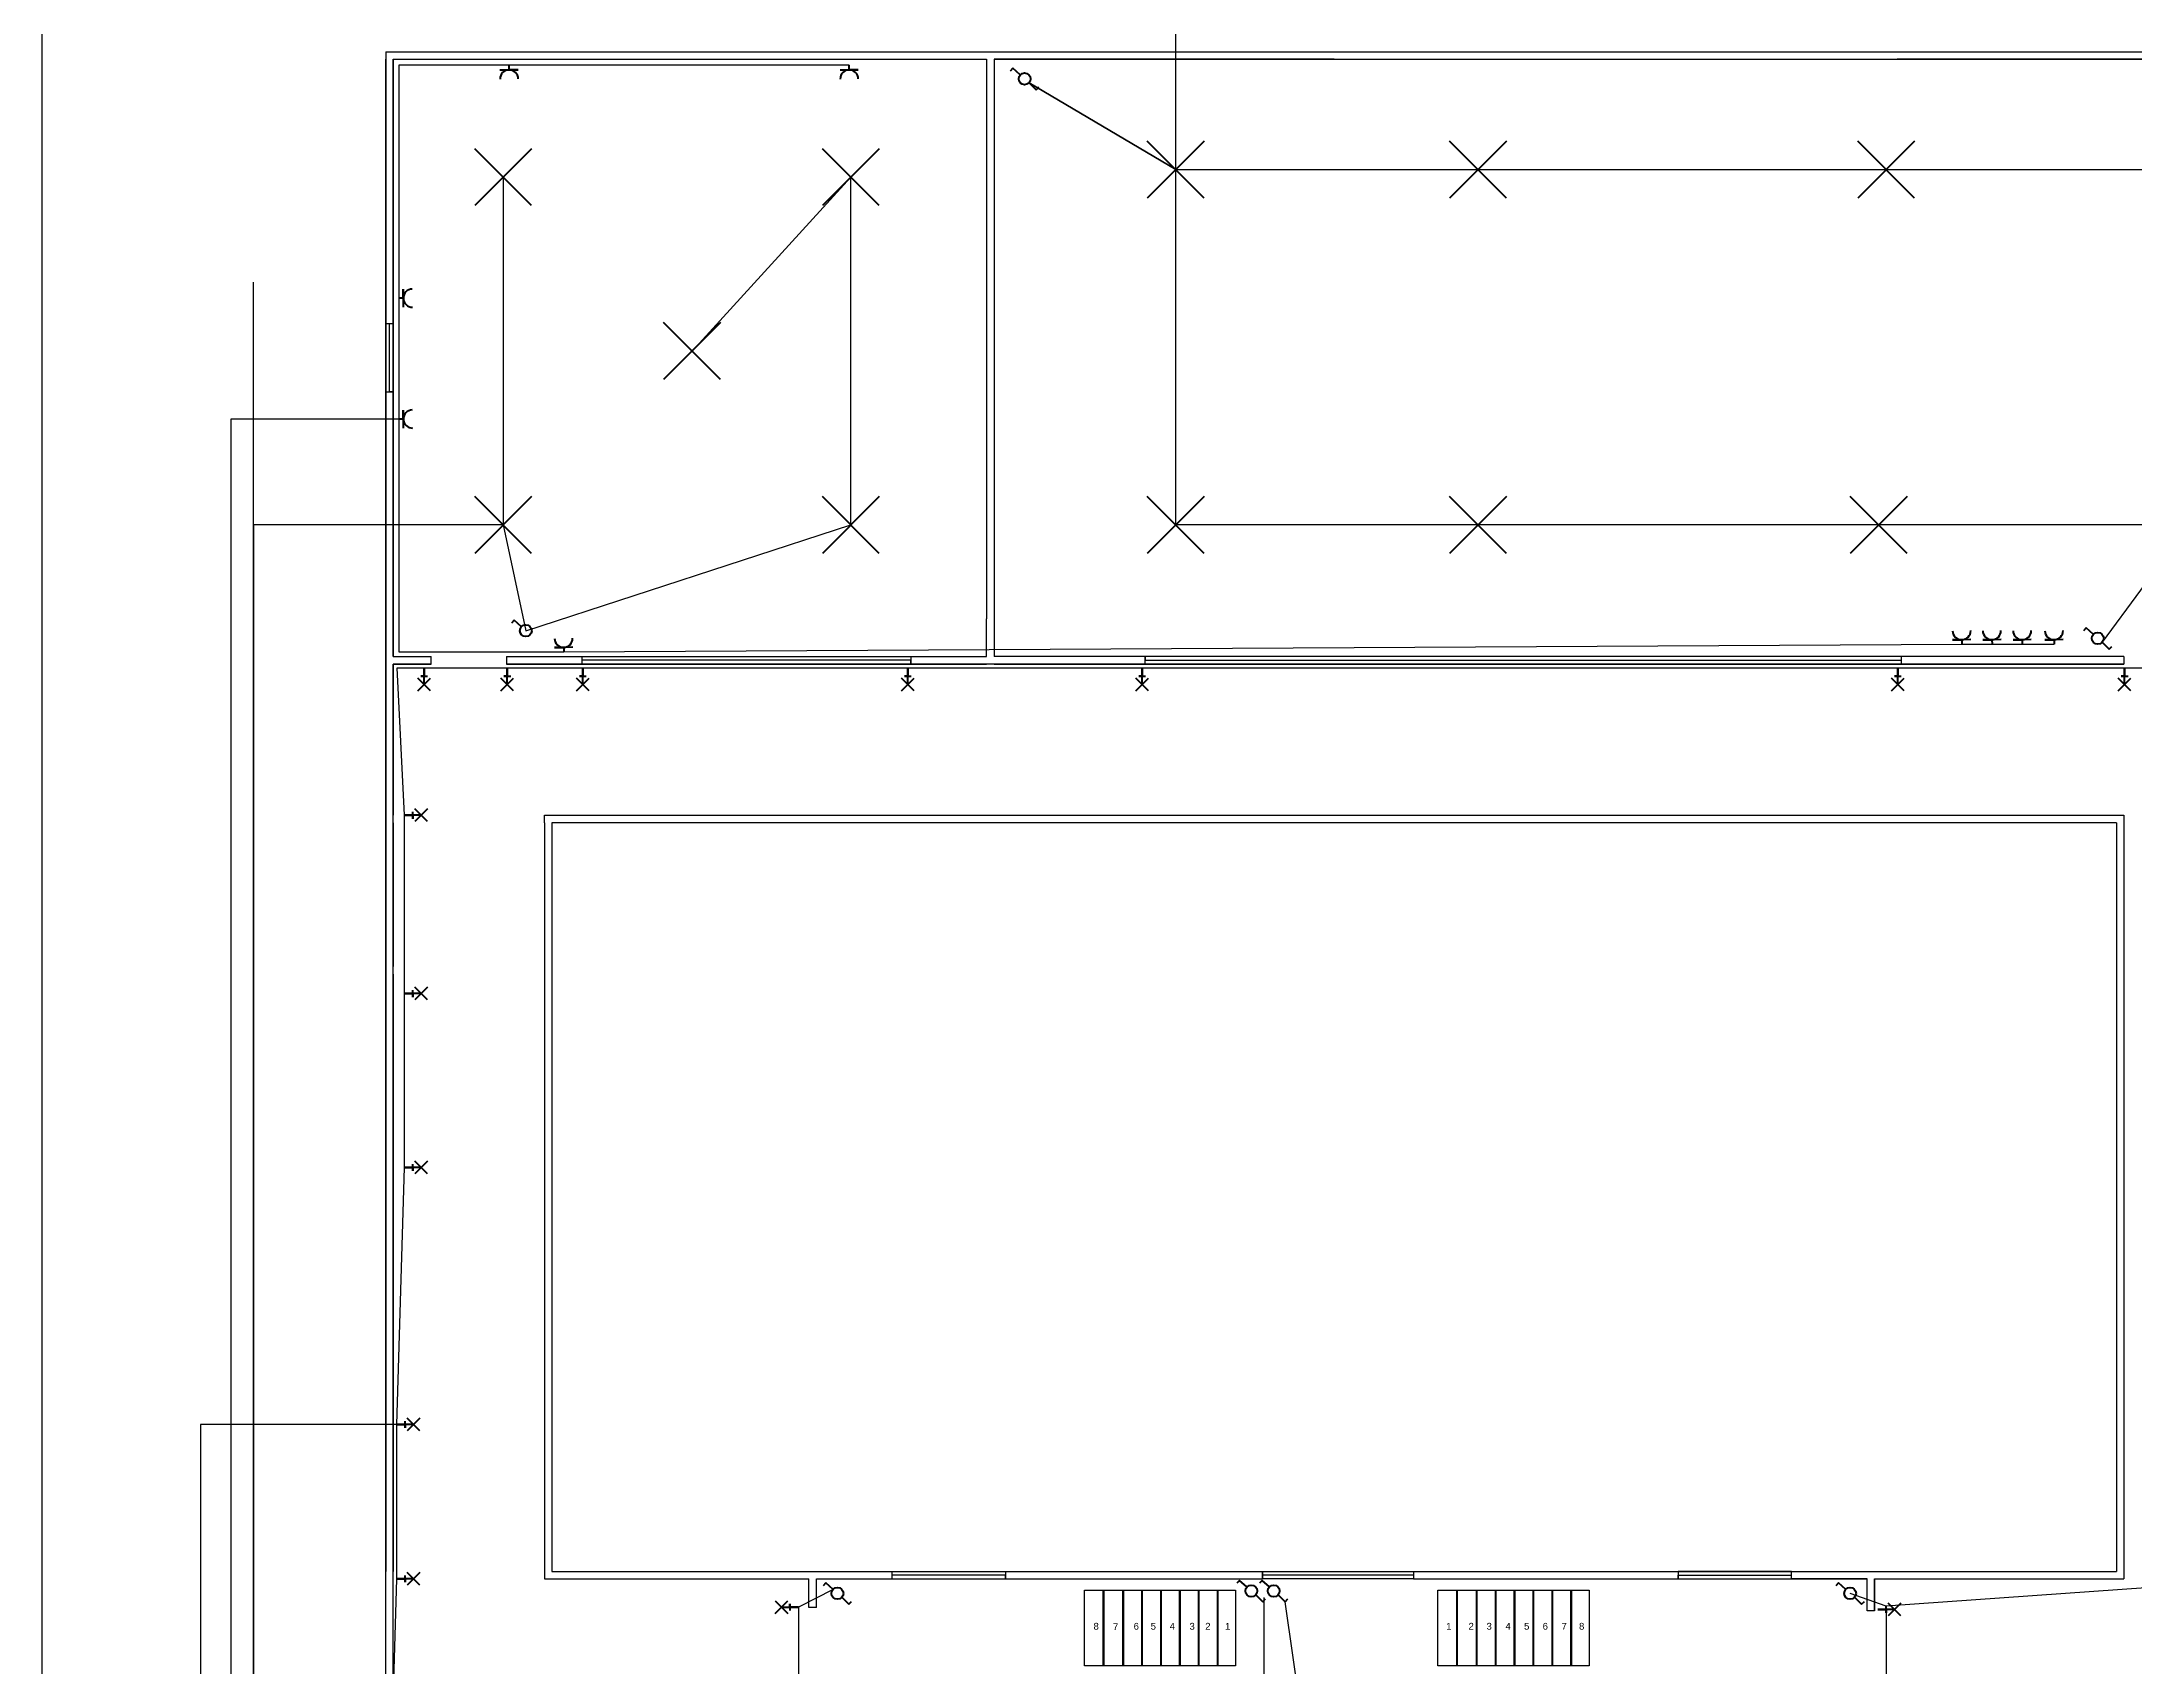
# Model space of a CAD drawing. Header units: millimetres. Extents: x 27207 to 63174, y 4783 to 28482.
# Drawn here: x 55810 to 58578, y 25240 to 27388 of the extents above; entities that cross this region are included whole.
import ezdxf

# ---------------------------------------------------------------- set-up
doc = ezdxf.new("R2010")
doc.units = ezdxf.units.MM
doc.header["$LTSCALE"] = 20
doc.layers.add('linye', color=200, linetype='Continuous')
doc.layers.add('semboller-tablosu', color=3, linetype='Continuous', lineweight=70)
doc.styles.add('Arial_3', font='Arial Unicode MS.ttf', dxfattribs={"height": 3})

msp = doc.modelspace()

# ---------------------------------------------------------------- linework, layer by layer
for p, q in [((56265, 27375), (58775, 27375)), ((56265, 27375), (56265, 26365)), ((56265, 23365), (56265, 27365)), ((56275, 26575), (56275, 27365)), ((56275, 27365), (57060, 27365)), ((56275, 27365), (56275, 26575)), ((56275, 27365), (56283, 27365)), ((56275, 27365), (56275, 27015)), ((56283, 27365), (57060, 27365)), ((57060, 27365), (57060, 26625)), ((57060, 27365), (57060, 26915)), ((57070, 27365), (57073, 27365)), ((57070, 27365), (57073, 27365)), ((57520, 27365), (57070, 27365)), ((57070, 27365), (57070, 26605)), ((57073, 27365), (57520, 27365)), ((57520, 27365), (57990, 27365)), ((57990, 27365), (58265, 27365)), ((58265, 27365), (58765, 27365)), ((58765, 27365), (58265, 27365)), ((56275, 27015), (56265, 27015)), ((56265, 27015), (56265, 26925)), ((56270, 26925), (56270, 27015)), ((56265, 26790), (56265, 26940)), ((56265, 26925), (56275, 26925)), ((56275, 26925), (56270, 26925)), ((56275, 26575), (56275, 26790)), ((57060, 26575), (57060, 26625)), ((57070, 26605), (57070, 26575)), ((56275, 26575), (56325, 26575)), ((56275, 26365), (56275, 26565)), ((56275, 26565), (56275, 26365)), ((56275, 26365), (56275, 26565)), ((56325, 26565), (56275, 26565)), ((56275, 26565), (56325, 26565)), ((56275, 26565), (56325, 26565)), ((56325, 26565), (56325, 26575)), ((56425, 26575), (57060, 26575)), ((56425, 26575), (56425, 26565)), ((57060, 26565), (56425, 26565)), ((56425, 26565), (57060, 26565)), ((56425, 26565), (56525, 26565)), ((56525, 26565), (56525, 26575)), ((56525, 26575), (56960, 26575)), ((56960, 26570), (56525, 26570)), ((56960, 26575), (56960, 26565)), ((56960, 26565), (56960, 26570)), ((57070, 26565), (57060, 26565)), ((58565, 26575), (57070, 26575)), ((57070, 26565), (58565, 26565)), ((58565, 26565), (57070, 26565)), ((57270, 26565), (57270, 26575)), ((57270, 26575), (57270, 26570)), ((57270, 26570), (57370, 26570)), ((58270, 26565), (57270, 26565)), ((57370, 26570), (58270, 26570)), ((58565, 26575), (58270, 26575)), ((58270, 26575), (58270, 26565)), ((58565, 26575), (58565, 26565)), ((56265, 26365), (56265, 25365)), ((56275, 26355), (56275, 26365)), ((56475, 26355), (56475, 26365)), ((56475, 26365), (58565, 26365)), ((58565, 26365), (58565, 26355)), ((56275, 26165), (56275, 26355)), ((56275, 26355), (56275, 26165)), ((56475, 26355), (56475, 25365)), ((56485, 26355), (56485, 25365)), ((58555, 26355), (56485, 26355)), ((58555, 26355), (58555, 25365)), ((58565, 26355), (58565, 25365)), ((56275, 26155), (56275, 26165)), ((56275, 25365), (56275, 26155)), ((56275, 26155), (56275, 25365)), ((56275, 25355), (56275, 25365)), ((56475, 25365), (56475, 25355)), ((56485, 25365), (57415, 25365)), ((56935, 25355), (56935, 25365)), ((56935, 25365), (57085, 25365)), ((56985, 25360), (56935, 25360)), ((57085, 25360), (56985, 25360)), ((57085, 25365), (57085, 25355)), ((57085, 25355), (57085, 25360)), ((57415, 25365), (57425, 25365)), ((57425, 25365), (57425, 25355)), ((57425, 25355), (57425, 25365)), ((57425, 25365), (57625, 25365)), ((57625, 25360), (57425, 25360)), ((57625, 25365), (57625, 25355)), ((57625, 25365), (57625, 25360)), ((57625, 25365), (57635, 25365)), ((57635, 25365), (58555, 25365)), ((58125, 25365), (57975, 25365)), ((57975, 25365), (57975, 25355)), ((57975, 25355), (57975, 25360)), ((57975, 25360), (58125, 25360)), ((58125, 25355), (58125, 25365)), ((58565, 25365), (58565, 25355)), ((56275, 25165), (56275, 25355)), ((56475, 25355), (56825, 25355)), ((56825, 25317), (56825, 25355)), ((56835, 25355), (57425, 25355)), ((56835, 25317), (56835, 25355)), ((56835, 25355), (56935, 25355)), ((57189.526, 25240.142), (57189.526, 25340.142)), ((57189.526, 25340.142), (57389.526, 25340.142)), ((57214.526, 25240.142), (57214.526, 25340.142)), ((57215.526, 25240.142), (57215.526, 25340.142)), ((57221.05, 25340.142), (57259.539, 25340.142)), ((57240.526, 25240.142), (57240.526, 25340.142)), ((57241.526, 25240.142), (57241.526, 25340.142)), ((57265.526, 25240.142), (57265.526, 25340.142)), ((57266.526, 25240.142), (57266.526, 25340.142)), ((57290.526, 25240.142), (57290.526, 25340.142)), ((57291.526, 25240.142), (57291.526, 25340.142)), ((57311.921, 25340.142), (57367.248, 25340.142)), ((57315.526, 25240.142), (57315.526, 25340.142)), ((57316.526, 25240.142), (57316.526, 25340.142)), ((57340.526, 25240.142), (57340.526, 25340.142)), ((57341.526, 25240.142), (57341.526, 25340.142)), ((57365.526, 25240.142), (57365.526, 25340.142)), ((57366.526, 25240.142), (57366.526, 25340.142)), ((57389.526, 25340.142), (57389.526, 25240.142)), ((57625, 25355), (57425, 25355)), ((57625, 25355), (58225, 25355)), ((57657.323, 25240.142), (57657.323, 25340.142)), ((57657.323, 25340.142), (57857.323, 25340.142)), ((57682.323, 25240.142), (57682.323, 25340.142)), ((57683.323, 25240.142), (57683.323, 25340.142)), ((57688.847, 25340.142), (57727.336, 25340.142)), ((57708.323, 25240.142), (57708.323, 25340.142)), ((57709.323, 25240.142), (57709.323, 25340.142)), ((57733.323, 25240.142), (57733.323, 25340.142)), ((57734.323, 25240.142), (57734.323, 25340.142)), ((57758.323, 25240.142), (57758.323, 25340.142)), ((57759.323, 25240.142), (57759.323, 25340.142)), ((57779.718, 25340.142), (57835.045, 25340.142)), ((57783.323, 25240.142), (57783.323, 25340.142)), ((57784.323, 25240.142), (57784.323, 25340.142)), ((57808.323, 25240.142), (57808.323, 25340.142)), ((57809.323, 25240.142), (57809.323, 25340.142)), ((57833.323, 25240.142), (57833.323, 25340.142)), ((57834.323, 25240.142), (57834.323, 25340.142)), ((57857.323, 25340.142), (57857.323, 25240.142)), ((58225, 25355), (58125, 25355)), ((58225, 25313), (58225, 25355)), ((58235, 25355), (58565, 25355)), ((58235, 25313), (58235, 25355)), ((58235, 25355), (58235, 25313)), ((56835, 25317), (56825, 25317)), ((57389.526, 25309.355), (57389.526, 25264.255)), ((57857.323, 25309.355), (57857.323, 25264.255)), ((58235, 25313), (58225, 25313)), ((57389.526, 25240.142), (57189.526, 25240.142)), ((57857.323, 25240.142), (57657.323, 25240.142))]:
    msp.add_line(p, q)
at = {"layer": 'linye'}
for p, q in [((55810, 27500), (55810, 24070)), ((57310.347, 27219.115), (57310.347, 27500)), ((56428.198, 27356.994), (56282.33, 27356.994)), ((56282.33, 27356.994), (56282.33, 27048.908)), ((56878.129, 27356.994), (56428.198, 27356.994)), ((57310.347, 27219.115), (57116.294, 27333.947)), ((57116.294, 27333.947), (57310.347, 27219.115)), ((57310.347, 26749.115), (57310.347, 27219.115)), ((57310.347, 27219.115), (58620.347, 27219.115)), ((56420.347, 27209.115), (56420.347, 26749.115)), ((56880.347, 27209.115), (56670.347, 26979.115)), ((56880.347, 26749.115), (56880.347, 27209.115)), ((56090, 23650), (56090, 27070)), ((56282.33, 27048.908), (56282.33, 26888.908)), ((56282.33, 26888.908), (56060, 26888.908)), ((56060, 26888.908), (56060, 24080)), ((56282.33, 26888.908), (56282.33, 26581.098)), ((56420.347, 26749.115), (56090, 26749.115)), ((56090, 26749.115), (56090, 24070)), ((56420.347, 26749.115), (56450.347, 26609.115)), ((56450.347, 26609.115), (56880.347, 26749.115)), ((58650.347, 26749.115), (57310.347, 26749.115)), ((58650.347, 26749.115), (58536.294, 26593.947)), ((56282.33, 26581.098), (56500.542, 26581.098)), ((56500.542, 26581.098), (58350.414, 26591.229)), ((58350.414, 26591.229), (58390.414, 26591.229)), ((58390.414, 26591.229), (58430.348, 26591.229)), ((58430.348, 26591.229), (58472.554, 26591.229)), ((56289.646, 26365), (56280, 26560.279)), ((56280, 26560.279), (56315.881, 26560.279)), ((56315.881, 26560.279), (56425.881, 26560.279)), ((56425.881, 26560.279), (56530.347, 26560.279)), ((56530.347, 26560.279), (56955.881, 26560.279)), ((56955.881, 26560.279), (57265.881, 26560.279)), ((57265.881, 26560.279), (58265.881, 26560.279)), ((58265.881, 26560.279), (58565.881, 26560.279)), ((58565.881, 26560.279), (58715.881, 26560.279)), ((56289.646, 26129.115), (56289.646, 26365)), ((56289.646, 25899.115), (56289.646, 26129.115)), ((56289.646, 26129.115), (56289.646, 26129.115)), ((56279.646, 25559.115), (56289.646, 25899.115)), ((56279.646, 25559.115), (56020, 25559.115)), ((56020, 25559.115), (56020, 24070)), ((56279.646, 25355), (56279.646, 25559.115)), ((56275, 25190), (56279.646, 25355)), ((56856.904, 25341.117), (56811.048, 25317.488)), ((58250.347, 25319.115), (58202.707, 25335.885)), ((58762.675, 25355), (58250.347, 25319.115)), ((56811.048, 25317.488), (56811.048, 25207.488)), ((57426.991, 25330.571), (57426.991, 25086.035)), ((57479.939, 25153.961), (57455.105, 25324.789)), ((58250.347, 25319.115), (58250.347, 25200.184))]:
    msp.add_line(p, q, dxfattribs=at)
at = {"layer": 'semboller-tablosu'}
for p, q in [((56428.198, 27350.988), (56428.129, 27356.994)), ((56878.198, 27350.988), (56878.129, 27356.994)), ((57094.873, 27353.067), (57091.385, 27349.199)), ((57104.544, 27344.347), (57094.873, 27353.067)), ((56416.187, 27350.85), (56440.209, 27351.126)), ((56440.209, 27351.126), (56428.198, 27350.988)), ((56866.187, 27350.85), (56890.209, 27351.126)), ((56890.209, 27351.126), (56878.198, 27350.988)), ((57116.294, 27333.947), (57125.452, 27324.789)), ((57125.452, 27324.789), (57129.113, 27328.449)), ((56457.974, 27171.488), (56382.721, 27246.741)), ((56457.974, 27246.741), (56382.721, 27171.488)), ((56917.974, 27171.488), (56842.721, 27246.741)), ((56917.974, 27246.741), (56842.721, 27171.488)), ((57347.974, 27181.488), (57272.721, 27256.741)), ((57347.974, 27256.741), (57272.721, 27181.488)), ((57747.974, 27181.488), (57672.721, 27256.741)), ((57747.974, 27256.741), (57672.721, 27181.488)), ((58287.974, 27181.488), (58212.721, 27256.741)), ((58287.974, 27256.741), (58212.721, 27181.488)), ((56288.336, 27048.977), (56282.33, 27048.908)), ((56288.474, 27036.966), (56288.198, 27060.988)), ((56288.198, 27060.988), (56288.336, 27048.977)), ((56707.974, 26941.488), (56632.721, 27016.741)), ((56707.974, 27016.741), (56632.721, 26941.488)), ((56288.336, 26888.977), (56282.33, 26888.908)), ((56288.474, 26876.966), (56288.198, 26900.988)), ((56288.198, 26900.988), (56288.336, 26888.977)), ((56457.974, 26711.488), (56382.721, 26786.741)), ((56457.974, 26786.741), (56382.721, 26711.488)), ((56917.974, 26711.488), (56842.721, 26786.741)), ((56917.974, 26786.741), (56842.721, 26711.488)), ((57347.974, 26711.488), (57272.721, 26786.741)), ((57347.974, 26786.741), (57272.721, 26711.488)), ((57747.974, 26711.488), (57672.721, 26786.741)), ((57747.974, 26786.741), (57672.721, 26711.488)), ((58277.974, 26711.488), (58202.721, 26786.741)), ((58277.974, 26786.741), (58202.721, 26711.488)), ((56434.873, 26623.067), (56431.385, 26619.199)), ((56444.544, 26614.347), (56434.873, 26623.067)), ((58514.873, 26613.067), (58511.385, 26609.199)), ((58524.544, 26604.347), (58514.873, 26613.067)), ((56512.488, 26587.234), (56488.466, 26586.974)), ((56488.466, 26586.974), (56500.477, 26587.104)), ((56500.477, 26587.104), (56500.542, 26581.098)), ((58362.36, 26597.364), (58338.337, 26597.104)), ((58338.337, 26597.104), (58350.348, 26597.234)), ((58350.348, 26597.234), (58350.414, 26591.229)), ((58402.36, 26597.364), (58378.337, 26597.104)), ((58378.337, 26597.104), (58390.348, 26597.234)), ((58390.348, 26597.234), (58390.414, 26591.229)), ((58442.36, 26597.364), (58418.337, 26597.104)), ((58418.337, 26597.104), (58430.348, 26597.234)), ((58430.348, 26597.234), (58430.414, 26591.229)), ((58484.5, 26597.364), (58460.477, 26597.104)), ((58460.477, 26597.104), (58472.488, 26597.234)), ((58472.488, 26597.234), (58472.554, 26591.229)), ((58536.294, 26593.947), (58545.452, 26584.789)), ((58545.452, 26584.789), (58549.113, 26588.449)), ((56315.881, 26537.951), (56315.881, 26560.279)), ((56315.881, 26560.279), (56315.881, 26549.115)), ((56425.881, 26537.951), (56425.881, 26560.279)), ((56425.881, 26560.279), (56425.881, 26549.115)), ((56525.881, 26537.951), (56525.881, 26560.279)), ((56525.881, 26560.279), (56525.881, 26549.115)), ((56955.881, 26537.951), (56955.881, 26560.279)), ((56955.881, 26560.279), (56955.881, 26549.115)), ((57265.881, 26537.951), (57265.881, 26560.279)), ((57265.881, 26560.279), (57265.881, 26549.115)), ((58265.881, 26537.951), (58265.881, 26560.279)), ((58265.881, 26560.279), (58265.881, 26549.115)), ((58565.881, 26537.951), (58565.881, 26560.279)), ((58565.881, 26560.279), (58565.881, 26549.115)), ((56307.508, 26529.578), (56324.254, 26546.324)), ((56324.254, 26529.578), (56307.508, 26546.324)), ((56315.881, 26549.115), (56311.416, 26549.115)), ((56311.416, 26549.115), (56320.347, 26549.115)), ((56417.508, 26529.578), (56434.254, 26546.324)), ((56434.254, 26529.578), (56417.508, 26546.324)), ((56425.881, 26549.115), (56421.416, 26549.115)), ((56421.416, 26549.115), (56430.347, 26549.115)), ((56517.508, 26529.578), (56534.254, 26546.324)), ((56534.254, 26529.578), (56517.508, 26546.324)), ((56525.881, 26549.115), (56521.416, 26549.115)), ((56521.416, 26549.115), (56530.347, 26549.115)), ((56947.508, 26529.578), (56964.254, 26546.324)), ((56964.254, 26529.578), (56947.508, 26546.324)), ((56955.881, 26549.115), (56951.416, 26549.115)), ((56951.416, 26549.115), (56960.347, 26549.115)), ((57257.508, 26529.578), (57274.254, 26546.324)), ((57274.254, 26529.578), (57257.508, 26546.324)), ((57265.881, 26549.115), (57261.416, 26549.115)), ((57261.416, 26549.115), (57270.347, 26549.115)), ((58257.508, 26529.578), (58274.254, 26546.324)), ((58274.254, 26529.578), (58257.508, 26546.324)), ((58265.881, 26549.115), (58261.416, 26549.115)), ((58261.416, 26549.115), (58270.347, 26549.115)), ((58557.508, 26529.578), (58574.254, 26546.324)), ((58574.254, 26529.578), (58557.508, 26546.324)), ((58565.881, 26549.115), (58561.416, 26549.115)), ((58561.416, 26549.115), (58570.347, 26549.115)), ((56311.974, 26365), (56289.646, 26365)), ((56289.646, 26365), (56300.81, 26365)), ((56300.81, 26360.534), (56300.81, 26369.466)), ((56300.81, 26365), (56300.81, 26360.534)), ((56320.347, 26356.627), (56303.601, 26373.373)), ((56320.347, 26373.373), (56303.601, 26356.627)), ((56320.347, 26120.742), (56303.601, 26137.488)), ((56320.347, 26137.488), (56303.601, 26120.742)), ((56311.974, 26129.115), (56289.646, 26129.115)), ((56289.646, 26129.115), (56300.81, 26129.115)), ((56300.81, 26124.649), (56300.81, 26133.581)), ((56300.81, 26129.115), (56300.81, 26124.649)), ((56311.974, 25899.115), (56289.646, 25899.115)), ((56289.646, 25899.115), (56300.81, 25899.115)), ((56300.81, 25894.649), (56300.81, 25903.581)), ((56300.81, 25899.115), (56300.81, 25894.649)), ((56320.347, 25890.742), (56303.601, 25907.488)), ((56320.347, 25907.488), (56303.601, 25890.742)), ((56301.974, 25559.115), (56279.646, 25559.115)), ((56279.646, 25559.115), (56290.81, 25559.115)), ((56290.81, 25554.649), (56290.81, 25563.581)), ((56290.81, 25559.115), (56290.81, 25554.649)), ((56310.347, 25550.742), (56293.601, 25567.488)), ((56310.347, 25567.488), (56293.601, 25550.742)), ((56290.81, 25350.534), (56290.81, 25359.466)), ((56310.347, 25346.627), (56293.601, 25363.373)), ((56310.347, 25363.373), (56293.601, 25346.627)), ((56301.974, 25355), (56279.646, 25355)), ((56279.646, 25355), (56290.81, 25355)), ((56290.81, 25355), (56290.81, 25350.534)), ((56847.233, 25349.837), (56843.745, 25345.969)), ((56856.904, 25341.117), (56847.233, 25349.837)), ((57394.873, 25353.067), (57391.385, 25349.199)), ((57404.544, 25344.347), (57394.873, 25353.067)), ((57416.294, 25333.947), (57425.452, 25324.789)), ((57424.526, 25353.067), (57421.038, 25349.199)), ((57434.197, 25344.347), (57424.526, 25353.067)), ((57445.947, 25333.947), (57455.105, 25324.789)), ((58187.233, 25349.837), (58183.745, 25345.969)), ((58196.904, 25341.117), (58187.233, 25349.837)), ((56780.347, 25325.861), (56797.093, 25309.115)), ((56780.347, 25309.115), (56797.093, 25325.861)), ((56788.72, 25317.488), (56811.048, 25317.488)), ((56799.884, 25317.488), (56799.884, 25321.954)), ((56799.884, 25321.954), (56799.884, 25313.022)), ((56811.048, 25317.488), (56799.884, 25317.488)), ((56868.654, 25330.717), (56877.812, 25321.559)), ((56877.812, 25321.559), (56881.473, 25325.22)), ((57425.452, 25324.789), (57429.113, 25328.449)), ((57455.105, 25324.789), (57458.766, 25328.449)), ((58208.654, 25330.717), (58217.812, 25321.559)), ((58217.812, 25321.559), (58221.473, 25325.22)), ((58261.511, 25314.649), (58239.183, 25314.649)), ((58239.183, 25314.649), (58250.347, 25314.649)), ((58250.347, 25310.184), (58250.347, 25319.115)), ((58250.347, 25314.649), (58250.347, 25310.184)), ((58269.884, 25306.276), (58253.138, 25323.022)), ((58269.884, 25323.022), (58253.138, 25306.276))]:
    msp.add_line(p, q, dxfattribs=at)
for centre in [(57110.347, 27339.115), (56450.347, 26609.115), (58530.347, 26599.115), (56862.707, 25335.885), (57410.347, 25339.115), (57440, 25339.115), (58202.707, 25335.885)]:
    msp.add_circle(centre, 7.813, dxfattribs=at)
for centre, start, end in [((56428.336, 27338.977), 0.657149, 180.657149), ((56878.336, 27338.977), 0.657149, 180.657149), ((56300.347, 27049.115), 90.657149, 270.657149), ((56300.347, 26889.115), 90.657149, 270.657149), ((58350.218, 26609.245), 180.621602, 0.621602), ((58390.218, 26609.245), 180.621602, 0.621602), ((58430.218, 26609.245), 180.621602, 0.621602), ((58472.358, 26609.245), 180.621602, 0.621602), ((56500.347, 26599.115), 180.621602, 0.621602)]:
    msp.add_arc(centre, 12.012, start, end, dxfattribs=at)

# ---------------------------------------------------------------- texts
at = {"char_height": 9, "attachment_point": 1, "style": 'Arial_3'}
for s, insert in [('8', (57201.587, 25296.87)), ('7', (57227.266, 25296.3)), ('6', (57254.656, 25296.87)), ('5', (57277.197, 25296.87)), ('4', (57302.305, 25296.87)), ('3', (57328.555, 25296.87)), ('2', (57349.383, 25296.87)), ('1', (57375.633, 25296.87)), ('1', (57668.242, 25296.87)), ('2', (57697.721, 25296.87)), ('3', (57721.602, 25296.87)), ('4', (57746.604, 25296.87)), ('5', (57771.232, 25296.87)), ('6', (57795.859, 25296.87)), ('7', (57820.861, 25296.87)), ('8', (57843.996, 25296.87))]:
    msp.add_mtext_dynamic_manual_height_columns(s, width=25, gutter_width=15, heights=[0], dxfattribs=dict(at, insert=insert))

doc.saveas('drawing.dxf')
